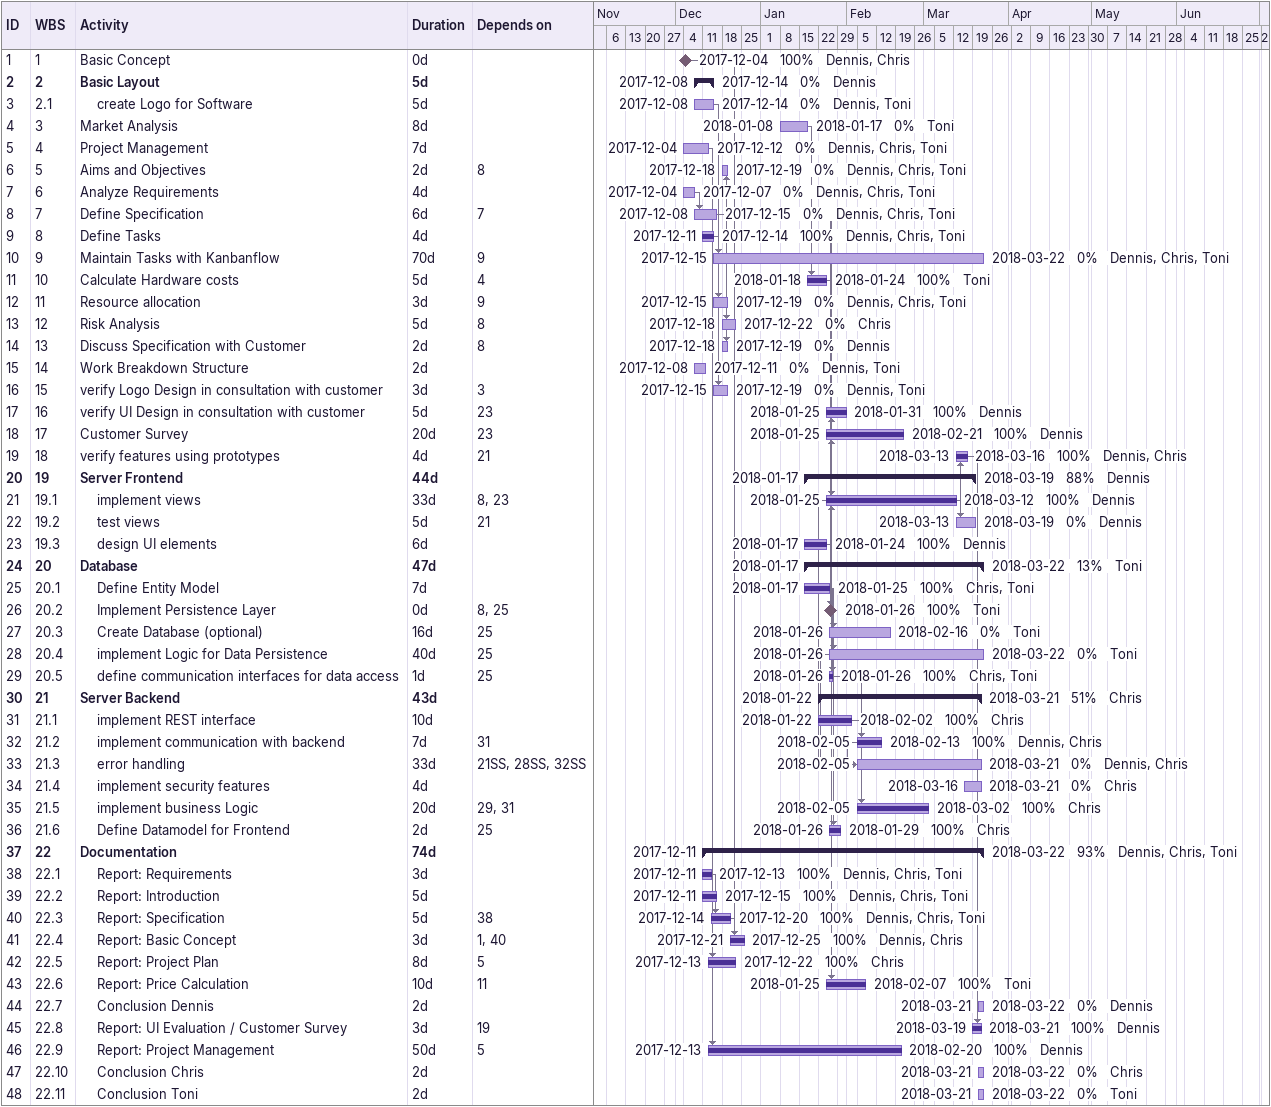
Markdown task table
| ID | WBS | Task | Duration | Start | Finish | Predecessors | Resources | % complete |
|---|---|---|---|---|---|---|---|---|
| 1 | 1 | Basic Concept | 0d | 2017-12-04 | 2017-12-04 |  | Dennis, Chris | 100 |
| 2 | 2 | **Basic Layout** | 5d | 2017-12-08 | 2017-12-14 |  | Dennis | 0 |
| 3 | 2.1 | create Logo for Software | 5d | 2017-12-08 | 2017-12-14 |  | Dennis, Toni | 0 |
| 4 | 3 | Market Analysis | 8d | 2018-01-08 | 2018-01-17 |  | Toni | 0 |
| 5 | 4 | Project Management | 7d | 2017-12-04 | 2017-12-12 |  | Dennis, Chris, Toni | 0 |
| 6 | 5 | Aims and Objectives | 2d | 2017-12-18 | 2017-12-19 | 8 | Dennis, Chris, Toni | 0 |
| 7 | 6 | Analyze Requirements | 4d | 2017-12-04 | 2017-12-07 |  | Dennis, Chris, Toni | 0 |
| 8 | 7 | Define Specification | 6d | 2017-12-08 | 2017-12-15 | 7 | Dennis, Chris, Toni | 0 |
| 9 | 8 | Define Tasks | 4d | 2017-12-11 | 2017-12-14 |  | Dennis, Chris, Toni | 100 |
| 10 | 9 | Maintain Tasks with Kanbanflow | 70d | 2017-12-15 | 2018-03-22 | 9 | Dennis, Chris, Toni | 0 |
| 11 | 10 | Calculate Hardware costs | 5d | 2018-01-18 | 2018-01-24 | 4 | Toni | 100 |
| 12 | 11 | Resource allocation | 3d | 2017-12-15 | 2017-12-19 | 9 | Dennis, Chris, Toni | 0 |
| 13 | 12 | Risk Analysis | 5d | 2017-12-18 | 2017-12-22 | 8 | Chris | 0 |
| 14 | 13 | Discuss Specification with Customer | 2d | 2017-12-18 | 2017-12-19 | 8 | Dennis | 0 |
| 15 | 14 | Work Breakdown Structure | 2d | 2017-12-08 | 2017-12-11 |  | Dennis, Toni | 0 |
| 16 | 15 | verify Logo Design in consultation with customer | 3d | 2017-12-15 | 2017-12-19 | 3 | Dennis, Toni | 0 |
| 17 | 16 | verify UI Design in consultation with customer | 5d | 2018-01-25 | 2018-01-31 | 23 | Dennis | 100 |
| 18 | 17 | Customer Survey | 20d | 2018-01-25 | 2018-02-21 | 23 | Dennis | 100 |
| 19 | 18 | verify features using prototypes | 4d | 2018-03-13 | 2018-03-16 | 21 | Dennis, Chris | 100 |
| 20 | 19 | **Server Frontend** | 44d | 2018-01-17 | 2018-03-19 |  | Dennis | 88 |
| 21 | 19.1 | implement views | 33d | 2018-01-25 | 2018-03-12 | 8, 23 | Dennis | 100 |
| 22 | 19.2 | test views | 5d | 2018-03-13 | 2018-03-19 | 21 | Dennis | 0 |
| 23 | 19.3 | design UI elements | 6d | 2018-01-17 | 2018-01-24 |  | Dennis | 100 |
| 24 | 20 | **Database** | 47d | 2018-01-17 | 2018-03-22 |  | Toni | 13 |
| 25 | 20.1 | Define Entity Model | 7d | 2018-01-17 | 2018-01-25 |  | Chris, Toni | 100 |
| 26 | 20.2 | Implement Persistence Layer | 0d | 2018-01-26 | 2018-01-26 | 8, 25 | Toni | 100 |
| 27 | 20.3 | Create Database (optional) | 16d | 2018-01-26 | 2018-02-16 | 25 | Toni | 0 |
| 28 | 20.4 | implement Logic for Data Persistence | 40d | 2018-01-26 | 2018-03-22 | 25 | Toni | 0 |
| 29 | 20.5 | define communication interfaces for data access | 1d | 2018-01-26 | 2018-01-26 | 25 | Chris, Toni | 100 |
| 30 | 21 | **Server Backend** | 43d | 2018-01-22 | 2018-03-21 |  | Chris | 51 |
| 31 | 21.1 | implement REST interface | 10d | 2018-01-22 | 2018-02-02 |  | Chris | 100 |
| 32 | 21.2 | implement communication with backend | 7d | 2018-02-05 | 2018-02-13 | 31 | Dennis, Chris | 100 |
| 33 | 21.3 | error handling | 33d | 2018-02-05 | 2018-03-21 | 21SS, 28SS, 32SS | Dennis, Chris | 0 |
| 34 | 21.4 | implement security features | 4d | 2018-03-16 | 2018-03-21 |  | Chris | 0 |
| 35 | 21.5 | implement business Logic | 20d | 2018-02-05 | 2018-03-02 | 29, 31 | Chris | 100 |
| 36 | 21.6 | Define Datamodel for Frontend | 2d | 2018-01-26 | 2018-01-29 | 25 | Chris | 100 |
| 37 | 22 | **Documentation** | 74d | 2017-12-11 | 2018-03-22 |  | Dennis, Chris, Toni | 93 |
| 38 | 22.1 | Report: Requirements | 3d | 2017-12-11 | 2017-12-13 |  | Dennis, Chris, Toni | 100 |
| 39 | 22.2 | Report: Introduction | 5d | 2017-12-11 | 2017-12-15 |  | Dennis, Chris, Toni | 100 |
| 40 | 22.3 | Report: Specification | 5d | 2017-12-14 | 2017-12-20 | 38 | Dennis, Chris, Toni | 100 |
| 41 | 22.4 | Report: Basic Concept | 3d | 2017-12-21 | 2017-12-25 | 1, 40 | Dennis, Chris | 100 |
| 42 | 22.5 | Report: Project Plan | 8d | 2017-12-13 | 2017-12-22 | 5 | Chris | 100 |
| 43 | 22.6 | Report: Price Calculation | 10d | 2018-01-25 | 2018-02-07 | 11 | Toni | 100 |
| 44 | 22.7 | Conclusion Dennis | 2d | 2018-03-21 | 2018-03-22 |  | Dennis | 0 |
| 45 | 22.8 | Report: UI Evaluation / Customer Survey | 3d | 2018-03-19 | 2018-03-21 | 19 | Dennis | 100 |
| 46 | 22.9 | Report: Project Management | 50d | 2017-12-13 | 2018-02-20 | 5 | Dennis | 100 |
| 47 | 22.10 | Conclusion Chris | 2d | 2018-03-21 | 2018-03-22 |  | Chris | 0 |
| 48 | 22.11 | Conclusion Toni | 2d | 2018-03-21 | 2018-03-22 |  | Toni | 0 |
